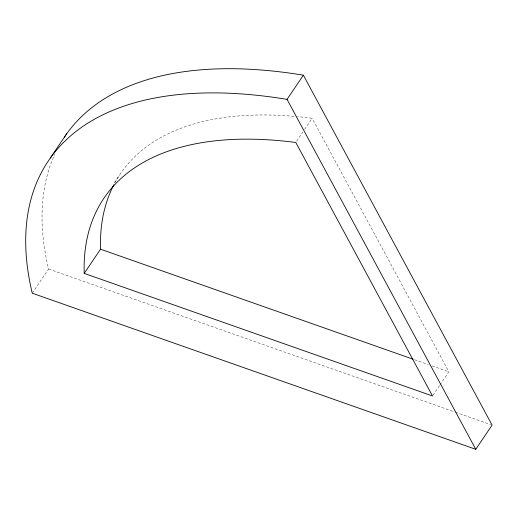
<?xml version="1.0" encoding="UTF-8"?>
<svg xmlns="http://www.w3.org/2000/svg" width="518" height="518" viewBox="0 0 518 518"><rect width="100%" height="100%" fill="white"/><g stroke="black" fill="none" stroke-linecap="round" stroke-linejoin="round"><path stroke-width="0.39" stroke-dasharray="2.59 1.94" d="M32.245 293.201L48.582 269.01A515.643 252.454 34 0 1 54.727 154.442M114.206 182.958L119.509 175.116M296.678 141.161L302.862 132.012M304.629 129.396L312.134 118.285A448.705 219.677 34 0 0 297.455 116.628M432.964 395.331L439.581 385.521M440.022 384.868L448.853 371.795L312.134 118.285M414.555 359.725L428.276 364.555M432.083 365.896L448.853 371.795M48.582 269.01L454.694 411.952M455.458 412.224L490.572 424.585M115.028 182.563A448.705 219.677 34 0 1 294.237 116.336"/><path stroke-width="0.78" d="M50.356 157.971L66.686 133.786M84.207 273.387A448.705 219.677 34 0 1 295.797 142.469L432.517 395.985L84.207 273.387L100.537 249.197A448.705 219.677 34 0 1 113.908 184.667M287.05 99.378L303.38 75.194L492.1 425.123L475.764 449.307L32.245 293.201A515.643 252.454 34 0 1 287.05 99.378L475.764 449.307M100.537 249.197L413.034 359.188M64.433 137.05A515.643 252.454 34 0 1 303.38 75.194"/></g></svg>
